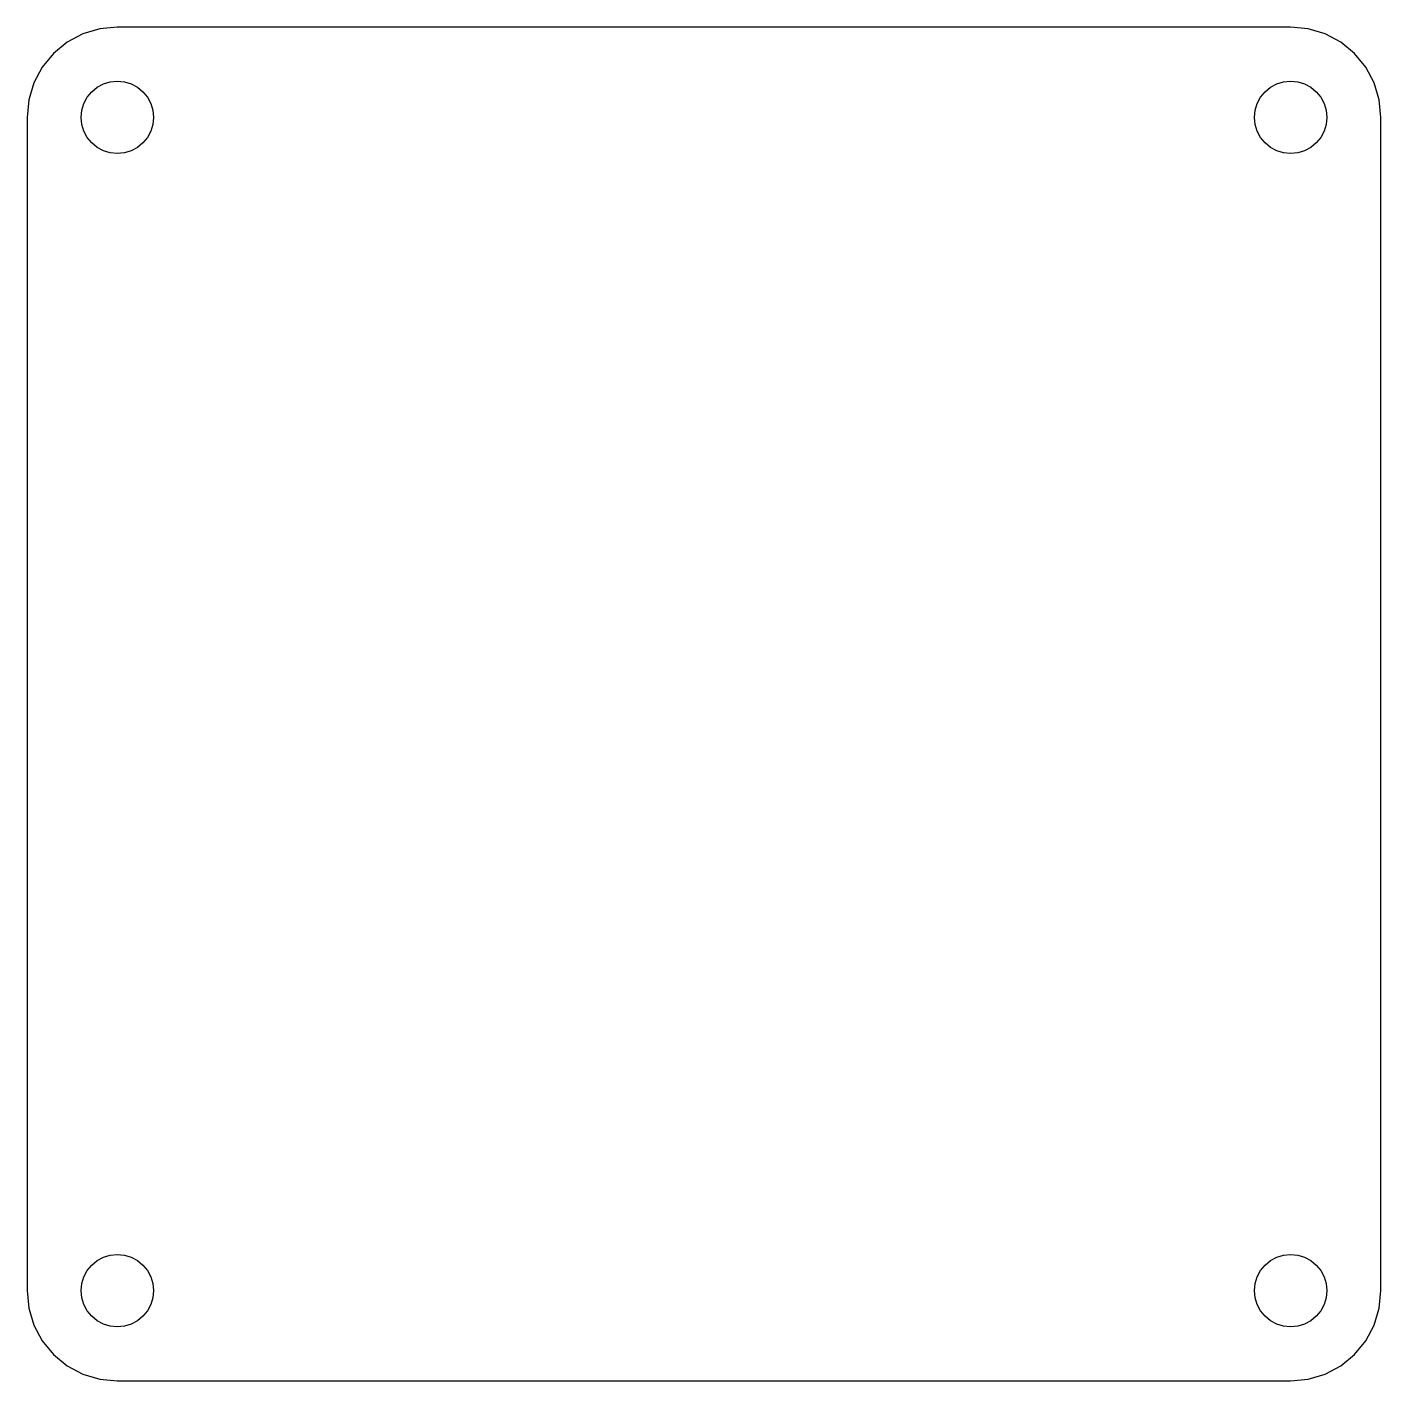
# Model space of a CAD drawing. Header units: metres. Extents: x 0 to 60, y 0 to 60.
import ezdxf

# ---------------------------------------------------------------- set-up
doc = ezdxf.new("R2010")
doc.units = ezdxf.units.M

msp = doc.modelspace()

# ---------------------------------------------------------------- linework, layer by layer
for p, q in [((4, 60), (3.21964, 59.9231)), ((56, 60), (4, 60)), ((56.7803, 59.9231), (56, 60)), ((2.46925, 59.6955), (1.77771, 59.3259)), ((3.21964, 59.9231), (2.46925, 59.6955)), ((57.5307, 59.6955), (56.7803, 59.9231)), ((58.2223, 59.3259), (57.5307, 59.6955)), ((1.17157, 58.8284), (0.674118, 58.2223)), ((1.77771, 59.3259), (1.17157, 58.8284)), ((58.8284, 58.8284), (58.2223, 59.3259)), ((59.3259, 58.2223), (58.8284, 58.8284)), ((0.674118, 58.2223), (0.304474, 57.5307)), ((59.6955, 57.5307), (59.3259, 58.2223)), ((3.68785, 57.5692), (4, 57.6)), ((4, 57.6), (4.31213, 57.5692)), ((55.6879, 57.5692), (56, 57.6)), ((56, 57.6), (56.3121, 57.5692)), ((0.304474, 57.5307), (0.076858, 56.7803)), ((2.66965, 56.8889), (2.86862, 57.1314)), ((2.86862, 57.1314), (3.11108, 57.3303)), ((3.11108, 57.3303), (3.3877, 57.4782)), ((3.3877, 57.4782), (3.68785, 57.5692)), ((4.31213, 57.5692), (4.61229, 57.4782)), ((4.61229, 57.4782), (4.8889, 57.3303)), ((4.8889, 57.3303), (5.13136, 57.1314)), ((5.13136, 57.1314), (5.33034, 56.8889)), ((54.6696, 56.8889), (54.8686, 57.1314)), ((54.8686, 57.1314), (55.1111, 57.3303)), ((55.1111, 57.3303), (55.3877, 57.4782)), ((55.3877, 57.4782), (55.6879, 57.5692)), ((56.3121, 57.5692), (56.6123, 57.4782)), ((56.6123, 57.4782), (56.8889, 57.3303)), ((56.8889, 57.3303), (57.1314, 57.1314)), ((57.1314, 57.1314), (57.3303, 56.8889)), ((59.9231, 56.7803), (59.6955, 57.5307)), ((0.076858, 56.7803), (0, 56)), ((2.43074, 56.3121), (2.52179, 56.6123)), ((2.52179, 56.6123), (2.66965, 56.8889)), ((5.33034, 56.8889), (5.4782, 56.6123)), ((5.4782, 56.6123), (5.56924, 56.3121)), ((54.4307, 56.3121), (54.5218, 56.6123)), ((54.5218, 56.6123), (54.6696, 56.8889)), ((57.3303, 56.8889), (57.4782, 56.6123)), ((57.4782, 56.6123), (57.5692, 56.3121)), ((60, 56), (59.9231, 56.7803)), ((0, 56), (0, 4)), ((2.39999, 56), (2.43074, 56.3121)), ((2.43074, 55.6879), (2.39999, 56)), ((5.56924, 56.3121), (5.59999, 56)), ((5.59999, 56), (5.56924, 55.6879)), ((54.4, 56), (54.4307, 56.3121)), ((54.4307, 55.6879), (54.4, 56)), ((57.5692, 56.3121), (57.6, 56)), ((57.6, 56), (57.5692, 55.6879)), ((60, 4), (60, 56)), ((2.52179, 55.3877), (2.43074, 55.6879)), ((2.66965, 55.1111), (2.52179, 55.3877)), ((5.4782, 55.3877), (5.33034, 55.1111)), ((5.56924, 55.6879), (5.4782, 55.3877)), ((54.5218, 55.3877), (54.4307, 55.6879)), ((54.6696, 55.1111), (54.5218, 55.3877)), ((57.4782, 55.3877), (57.3303, 55.1111)), ((57.5692, 55.6879), (57.4782, 55.3877)), ((2.86862, 54.8686), (2.66965, 55.1111)), ((3.11108, 54.6696), (2.86862, 54.8686)), ((3.3877, 54.5218), (3.11108, 54.6696)), ((4.8889, 54.6696), (4.61229, 54.5218)), ((5.13136, 54.8686), (4.8889, 54.6696)), ((5.33034, 55.1111), (5.13136, 54.8686)), ((54.8686, 54.8686), (54.6696, 55.1111)), ((55.1111, 54.6696), (54.8686, 54.8686)), ((55.3877, 54.5218), (55.1111, 54.6696)), ((56.8889, 54.6696), (56.6123, 54.5218)), ((57.1314, 54.8686), (56.8889, 54.6696)), ((57.3303, 55.1111), (57.1314, 54.8686)), ((3.68785, 54.4307), (3.3877, 54.5218)), ((3.99998, 54.4), (3.68785, 54.4307)), ((4.31213, 54.4307), (3.99998, 54.4)), ((4.61229, 54.5218), (4.31213, 54.4307)), ((55.6879, 54.4307), (55.3877, 54.5218)), ((56, 54.4), (55.6879, 54.4307)), ((56.3121, 54.4307), (56, 54.4)), ((56.6123, 54.5218), (56.3121, 54.4307)), ((3.11108, 5.33034), (3.3877, 5.4782)), ((3.3877, 5.4782), (3.68785, 5.56924)), ((3.68785, 5.56924), (4, 5.59999)), ((4, 5.59999), (4.31213, 5.56924)), ((4.31213, 5.56924), (4.61229, 5.4782)), ((4.61229, 5.4782), (4.8889, 5.33034)), ((55.1111, 5.33034), (55.3877, 5.4782)), ((55.3877, 5.4782), (55.6879, 5.56924)), ((55.6879, 5.56924), (56, 5.59999)), ((56, 5.59999), (56.3121, 5.56924)), ((56.3121, 5.56924), (56.6123, 5.4782)), ((56.6123, 5.4782), (56.8889, 5.33034)), ((2.52179, 4.61229), (2.66965, 4.8889)), ((2.66965, 4.8889), (2.86862, 5.13136)), ((2.86862, 5.13136), (3.11108, 5.33034)), ((4.8889, 5.33034), (5.13136, 5.13136)), ((5.13136, 5.13136), (5.33034, 4.8889)), ((5.33034, 4.8889), (5.4782, 4.61229)), ((54.5218, 4.61229), (54.6696, 4.8889)), ((54.6696, 4.8889), (54.8686, 5.13136)), ((54.8686, 5.13136), (55.1111, 5.33034)), ((56.8889, 5.33034), (57.1314, 5.13136)), ((57.1314, 5.13136), (57.3303, 4.8889)), ((57.3303, 4.8889), (57.4782, 4.61229)), ((2.39999, 4), (2.43074, 4.31213)), ((2.43074, 4.31213), (2.52179, 4.61229)), ((5.4782, 4.61229), (5.56924, 4.31213)), ((5.56924, 4.31213), (5.59999, 4)), ((54.4, 4), (54.4307, 4.31213)), ((54.4307, 4.31213), (54.5218, 4.61229)), ((57.4782, 4.61229), (57.5692, 4.31213)), ((57.5692, 4.31213), (57.6, 4)), ((0, 4), (0.076858, 3.21964)), ((2.43074, 3.68785), (2.39999, 4)), ((2.52179, 3.3877), (2.43074, 3.68785)), ((5.56924, 3.68785), (5.4782, 3.3877)), ((5.59999, 4), (5.56924, 3.68785)), ((54.4307, 3.68785), (54.4, 4)), ((54.5218, 3.3877), (54.4307, 3.68785)), ((57.5692, 3.68785), (57.4782, 3.3877)), ((57.6, 4), (57.5692, 3.68785)), ((59.9231, 3.21964), (60, 4)), ((0.076858, 3.21964), (0.304474, 2.46925)), ((2.66965, 3.11108), (2.52179, 3.3877)), ((2.86862, 2.86862), (2.66965, 3.11108)), ((5.33034, 3.11108), (5.13136, 2.86862)), ((5.4782, 3.3877), (5.33034, 3.11108)), ((54.6696, 3.11108), (54.5218, 3.3877)), ((54.8686, 2.86862), (54.6696, 3.11108)), ((57.3303, 3.11108), (57.1314, 2.86862)), ((57.4782, 3.3877), (57.3303, 3.11108)), ((59.6955, 2.46925), (59.9231, 3.21964)), ((0.304474, 2.46925), (0.674118, 1.77771)), ((3.11108, 2.66965), (2.86862, 2.86862)), ((3.3877, 2.52179), (3.11108, 2.66965)), ((3.68785, 2.43074), (3.3877, 2.52179)), ((3.99998, 2.39999), (3.68785, 2.43074)), ((4.31213, 2.43074), (3.99998, 2.39999)), ((4.61229, 2.52179), (4.31213, 2.43074)), ((4.8889, 2.66965), (4.61229, 2.52179)), ((5.13136, 2.86862), (4.8889, 2.66965)), ((55.1111, 2.66965), (54.8686, 2.86862)), ((55.3877, 2.52179), (55.1111, 2.66965)), ((55.6879, 2.43074), (55.3877, 2.52179)), ((56, 2.39999), (55.6879, 2.43074)), ((56.3121, 2.43074), (56, 2.39999)), ((56.6123, 2.52179), (56.3121, 2.43074)), ((56.8889, 2.66965), (56.6123, 2.52179)), ((57.1314, 2.86862), (56.8889, 2.66965)), ((59.3259, 1.77771), (59.6955, 2.46925)), ((0.674118, 1.77771), (1.17157, 1.17157)), ((58.8284, 1.17157), (59.3259, 1.77771)), ((1.17157, 1.17157), (1.77771, 0.674118)), ((1.77771, 0.674118), (2.46925, 0.304474)), ((57.5307, 0.304474), (58.2223, 0.674118)), ((58.2223, 0.674118), (58.8284, 1.17157)), ((2.46925, 0.304474), (3.21964, 0.076858)), ((3.21964, 0.076858), (3.99998, 0)), ((3.99998, 0), (56, 0)), ((56, 0), (56.7803, 0.076858)), ((56.7803, 0.076858), (57.5307, 0.304474))]:
    msp.add_line(p, q)

doc.saveas('drawing.dxf')
